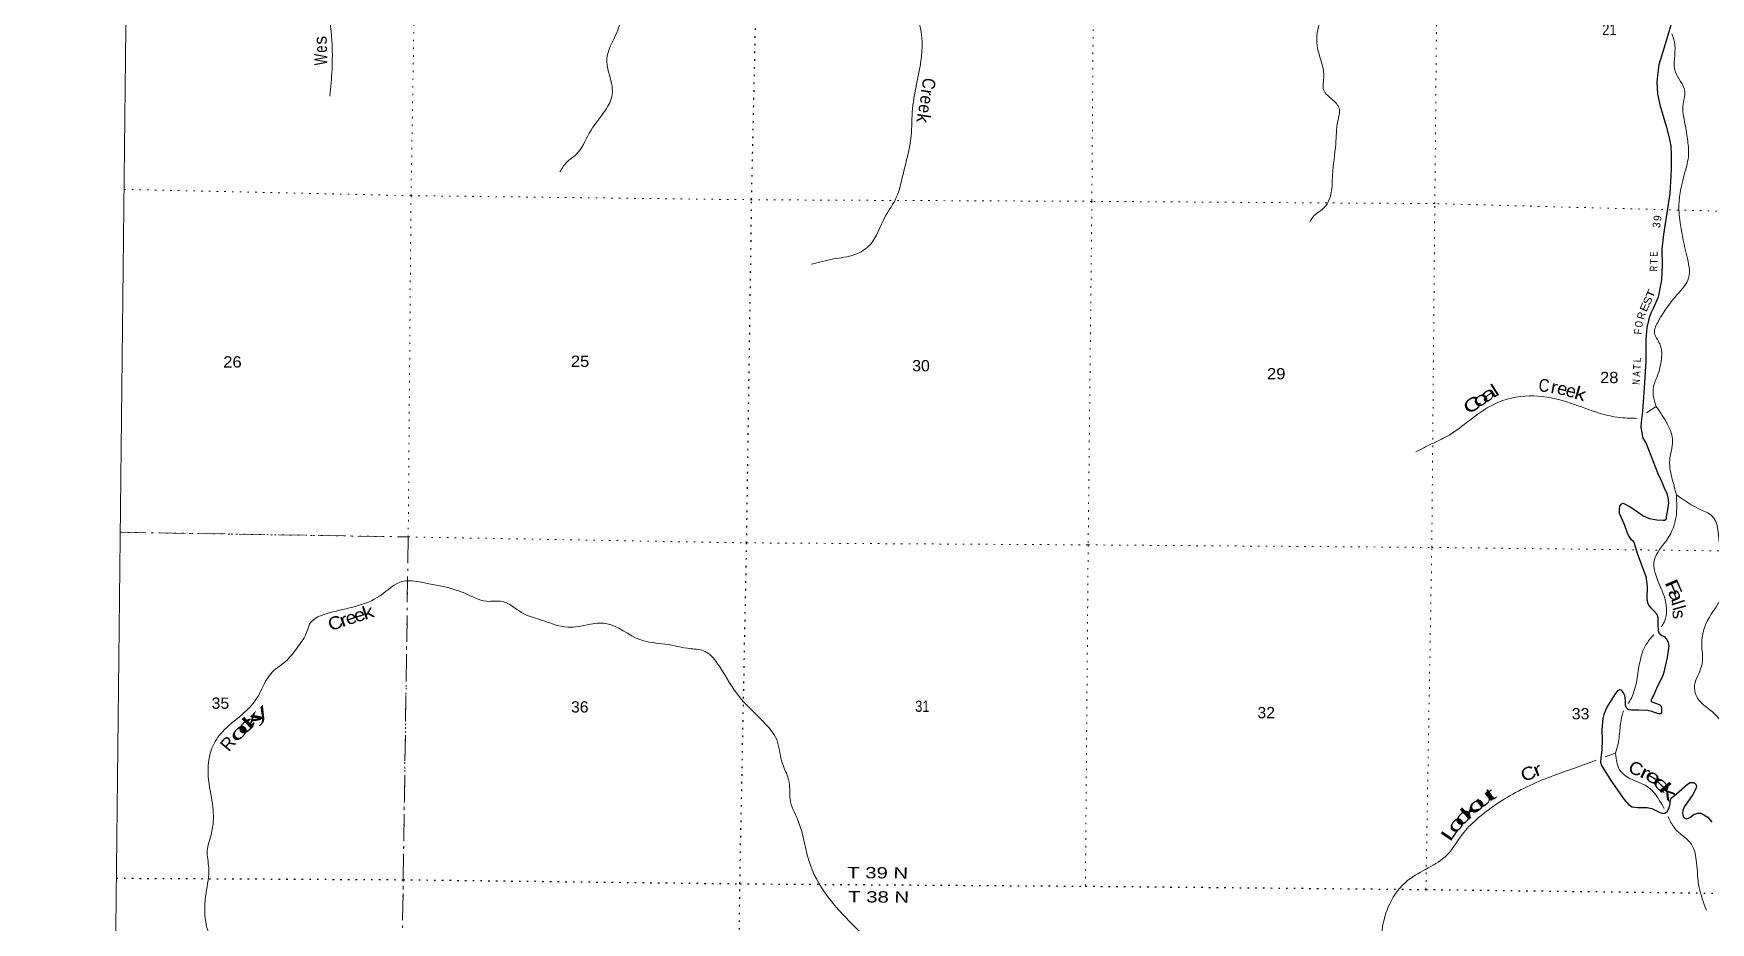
# Model space of a CAD drawing. Header units: feet. Extents: x -244583 to 4, y 367440 to 553773.
# Drawn here: x -244583 to -218510, y 485155 to 498973 of the extents above; entities that cross this region are included whole.
import ezdxf
from ezdxf.enums import TextEntityAlignment as Align

# ---------------------------------------------------------------- set-up
doc = ezdxf.new("R2010")
doc.units = ezdxf.units.FT
doc.header["$LTSCALE"] = 80
doc.linetypes.add('DOT_DASHED', pattern=[7.7, 5, -1.2, 0.3, -1.2])
doc.linetypes.add('DOTTED', pattern=[1.5, 0.3, -1.2])
for name, color, linetype, lineweight in [('29', 7, 'Continuous', 25), ('39', 7, 'Continuous', 13), ('4', 7, 'Continuous', 13), ('44', 7, 'DOT_DASHED', 13), ('6', 7, 'DOTTED', 25), ('7', 7, 'DOTTED', 13)]:
    doc.layers.add(name, color=color, linetype=linetype, lineweight=lineweight)
doc.layers.add('30', color=7, linetype='Continuous')
doc.layers.add('41', color=7, linetype='Continuous')

msp = doc.modelspace()

# ---------------------------------------------------------------- linework, layer by layer
at = {"layer": '29'}
for points in [[(-219066.74, 499315.54), (-219227.89, 498756.37), (-219312.26, 498489), (-219335.98, 498319.52), (-219344.17, 498216.5), (-219335.72, 498038.27), (-219296.84, 497865.48), (-219197.81, 497534.55), (-219155.04, 497372.47), (-219126.07, 497226.62), (-219118.93, 497082.81), (-219121.54, 496858.27), (-219143.38, 496486.42), (-219239.39, 495851.03), (-219264.4, 495618.86), (-219261.25, 495380.04), (-219269.85, 495146.06), (-219321.62, 494873.67), (-219398.67, 494696.95), (-219436.43, 494623.79), (-219457.41, 494568.66), (-219473.17, 494514.64), (-219499.46, 494405.43), (-219517.48, 494216.54), (-219517.48, 493881.08), (-219542.64, 493470.13)], [(-219542.64, 493470.13), (-219565.09, 493099.89), (-219588.72, 492934.46), (-219592.96, 492857.92), (-219584.57, 492790.82), (-219559.41, 492681.8), (-219510.7, 492601.01), (-219326.32, 492131.83), (-219260.83, 491987.68), (-219227.73, 491913.3), (-219188.79, 491821.1), (-219170.78, 491758.06), (-219161.78, 491679.27), (-219173.54, 491600.58), (-219198.69, 491459.46), (-219201.3, 491431.19), (-219209.05, 491413.64), (-219226.18, 491401.35), (-219246.38, 491401.77), (-219346.37, 491409.13), (-219460.12, 491428.44), (-219562.48, 491474.42), (-219761.54, 491614.73), (-219851.51, 491663.13), (-219873.7, 491665.61), (-219900.13, 491658.06), (-219923.03, 491626.16), (-219932.2, 491573.74), (-219929.28, 491519.05), (-219900.44, 491447.64), (-219848.26, 491331.23), (-219798.52, 491194.63), (-219771.84, 491150.24), (-219747.08, 491114.22), (-219724.57, 491091.71), (-219702.06, 491064.7), (-219648.98, 490898.16), (-219517.02, 490533.25), (-219492.7, 490380.35), (-219497.86, 490188.88), (-219487.03, 490125.93), (-219463.78, 490076.89), (-219438.18, 490043.99), (-219396.5, 490006.71), (-219346.37, 489948.12), (-219330.61, 489896.35), (-219330.32, 489784.8), (-219324.08, 489695.64), (-219310.77, 489654.9), (-219285.59, 489626.21), (-219229.31, 489599.2), (-219193.47, 489559.4), (-219171.99, 489522.54), (-219157.27, 489452.87), (-219183.19, 489273.89), (-219238.31, 489027.39), (-219258.57, 488966.61), (-219333.88, 488829.84), (-219397.55, 488683.44), (-219413.9, 488655.95), (-219433.45, 488609.32), (-219434.16, 488592.92), (-219422.9, 488583.91), (-219351.6, 488559.07), (-219295.39, 488539.7), (-219274.33, 488518.63), (-219270.38, 488478.48), (-219273.61, 488419.87), (-219287.83, 488399.32), (-219308.42, 488398.33), (-219366.63, 488415.08), (-219420.65, 488433.09), (-219489.33, 488448.6), (-219624.63, 488455.44), (-219735.82, 488455.71), (-219778.59, 488460.1), (-219796.15, 488471.12), (-219819.11, 488498.37), (-219829.25, 488532.5), (-219833.8, 488605.44), (-219843.87, 488685.22), (-219860.88, 488726.13), (-219894.4, 488767.29), (-219925.35, 488773.24), (-219954.02, 488755.62), (-219989.33, 488709.82)], [(-219989.38, 488707.79), (-220119.01, 488500.04), (-220167.82, 488387.73), (-220186.05, 488325.03), (-220199.02, 488149.62), (-220196.3, 487987.69), (-220197.33, 487840.01), (-220214.19, 487708.83), (-220219.81, 487647.43), (-220206.31, 487595.66), (-220059.59, 487363.69), (-219852.88, 487064.38), (-219786.35, 486987.78), (-219726.81, 486954.08), (-219645.78, 486942.39), (-219492.16, 486941.24), (-219420.66, 486927.07), (-219359.67, 486896.02), (-219299.23, 486864.01), (-219240.88, 486850.67), (-219206.8, 486857.29), (-219182.03, 486882.05), (-219154.61, 486938.33), (-219139.05, 487006.8), (-219131.86, 487061.28), (-219119, 487089.16), (-219039, 487152.44), (-218866.04, 487304.68), (-218825.04, 487332.16), (-218774.48, 487333.14), (-218742.61, 487310.22), (-218729.55, 487278.25), (-218738.14, 487233.24), (-218783.58, 487145.44), (-218878.16, 487011.54), (-218920.9, 486951.84), (-218937.21, 486893.37), (-218945.66, 486855.04), (-218935.05, 486802.28), (-218907.39, 486773.99), (-218883.26, 486764.79), (-218851.11, 486773.99), (-218830.22, 486787.97), (-218768.64, 486833.24), (-218707.55, 486854.24), (-218657.51, 486855.04), (-218611.02, 486829.99), (-218553.21, 486790.35), (-218490.93, 486715.46)]]:
    msp.add_lwpolyline(points, dxfattribs=at)
at = {"layer": '39'}
for p, q in [((-219352.65, 493175.27), (-219506.02, 493076.88)), ((-219988.54, 487787.57), (-220149.23, 487728.54))]:
    msp.add_line(p, q, dxfattribs=at)
for points in [[(-236451.37, 506799.59), (-236735.32, 506646.27), (-237264.19, 506416.15), (-237718.84, 506058.25), (-238056.75, 505582.47), (-238337.93, 505130.7), (-238490.8, 504872.5), (-238716.13, 504254.6), (-238843.36, 503858.74), (-239070.38, 503311.64), (-239206.32, 502782.31), (-239299.42, 502333.69), (-239480.62, 501638.71), (-239557.74, 501147.54), (-239817.41, 500537.89), (-240066.56, 500017.19), (-240190.49, 499892.37), (-240205.02, 499813.55), (-240126.73, 499689.79), (-240024.78, 499436.46), (-239944.54, 498865.66), (-239942.6, 498414.57), (-239974.87, 498000.05)], [(-232320.56, 506755.68), (-232673.93, 506382.3), (-233046.39, 505870.28), (-233468.23, 505176.44), (-233707.55, 504592.98), (-233991.54, 503973.33), (-234126.41, 503672.58), (-234091.26, 503405.4), (-234239.81, 503205.85), (-234305.92, 502906.79), (-234515.91, 502543.69), (-234610.87, 502127.44), (-234790.03, 501436.5), (-234921.16, 501073.02), (-235093.75, 500489.25), (-235242.59, 499796.14), (-235412.77, 499295.3), (-235515.33, 498986.3), (-235668.92, 498574.38), (-235641.55, 498373.99), (-235586.56, 498023.79), (-235692.86, 497779.54), (-235943.24, 497426.74), (-236147.02, 497091.92), (-236287.08, 496979.31), (-236399.04, 496822.06)], [(-231156.81, 506743.54), (-231148.89, 506443.86), (-231213.32, 506071.97), (-231254.64, 505884.05), (-231171.15, 505576.19), (-231045.49, 505203.41), (-231036.47, 504970.75), (-230987.18, 504699.46), (-231067.06, 504481.38), (-231055.48, 504364), (-230868.88, 504049.59), (-230785.39, 503741.73), (-230803.16, 503401.99), (-230977.21, 502937.57), (-231100.07, 502612.49), (-231105.97, 502214.03), (-231032.95, 501829.35), (-230973.3, 501612.63), (-230985.13, 501244.54), (-231035.18, 500486.24), (-231049.69, 499978.59), (-230976.24, 499684.94), (-230838.75, 499247.37), (-230767.81, 498850.57), (-230843.46, 498240.05), (-230916.28, 497803.47), (-230938.9, 497383.17), (-231064.63, 496782.67), (-231169.44, 496423.11), (-231346.8, 496118.51), (-231577.31, 495690.77), (-231814.63, 495536.14), (-232144.56, 495468.92), (-232488.73, 495385.59)], [(-220290.84, 504393.91), (-220608.5, 504411.68), (-220808.95, 504360.04), (-221056.68, 504140.72), (-221181.13, 503906.67), (-221300.5, 503460.2), (-221504.39, 503105.16), (-221773.85, 502995.18), (-221987.27, 502763.57), (-222170.8, 502434.72), (-222376.99, 502019.01), (-222619.17, 501690.44), (-222914.69, 501198.28), (-223119.73, 501027.31), (-223528.61, 500944.29), (-223725.36, 500817.78), (-223849.69, 500608), (-223952.25, 500299), (-224229.11, 499903.85), (-224429.07, 499522.49), (-224580.35, 499173.26), (-224626.63, 498789.15), (-224533.28, 498426.63), (-224521.66, 498317.35), (-224522.71, 498092.83), (-224385.89, 497944.52), (-224285.39, 497814.58), (-224304.55, 497608.35), (-224336.52, 497258.56), (-224387.33, 496771.31), (-224406.8, 496500.35), (-224541.47, 496242.07), (-224669.32, 496145.58), (-224738.56, 496042.75)], [(-219110.62, 498970.04), (-219063.51, 498793.18), (-219055.35, 498374.43), (-218909.11, 498078.41), (-218940.53, 497845.94), (-218913.35, 497605.1), (-218868.1, 497335.85), (-218851.07, 497084.95), (-218906.92, 496818.21), (-219000.31, 496304.86), (-218977.48, 495999.31), (-218878.62, 495517.43), (-218849.88, 495175.44), (-219031.09, 494911.31), (-219318.12, 494506.09), (-219379.65, 494322.31), (-219299.56, 494150), (-219276.57, 493876.81), (-219326.04, 493676.79), (-219395.7, 493482.93), (-219400.37, 493349.45), (-219352.65, 493175.27)], [(-219649.71, 492991.55), (-219956.05, 493008.21), (-220854.67, 493279.46), (-221394.32, 493338.66), (-221930.95, 493181.39), (-222302.21, 492924.23), (-222604.51, 492713.27), (-222847.74, 492593.06), (-223088.96, 492468.78)], [(-219352.65, 493175.27), (-219176.02, 492893.26), (-219098.34, 492638.03), (-219144.2, 492344.94), (-219087.25, 491982.59), (-219039.56, 491802.34)], [(-219039.56, 491802.34), (-219045.19, 491462.54), (-219176.22, 491119.29), (-219386.13, 490772.36), (-219356.85, 490545.67), (-219213.02, 490168.76), (-219230.8, 489824.97), (-219274.06, 489751.08)], [(-219039.56, 491802.34), (-218658.46, 491567.92), (-218499.08, 491486.25), (-218357.93, 490967.75), (-218302.88, 490631.71), (-218346.08, 490474.14), (-218345.18, 490235.45), (-218500.22, 489944.9), (-218645.93, 489488.44), (-218636.57, 489328.6), (-218651.63, 489134.48), (-218756.11, 488845.72), (-218732.61, 488681.76), (-218481.02, 488427.72), (-218304.09, 488208.43), (-218266.73, 487981.7), (-218326.76, 487684.64), (-218145.97, 487426.89), (-217920.64, 487179.04), (-217754.06, 486909.22), (-217492.76, 486570.18), (-217221.79, 486136.03), (-216889.27, 485889.7), (-216673.42, 485589.37)], [(-227839, 483413.02), (-228065.76, 483353.41), (-228304.2, 483392.97), (-228703.94, 483534.43), (-229033.32, 483584.54), (-229338.41, 483642.62), (-230053.96, 483708.71), (-230306.23, 483817.11), (-230474.31, 483767.33), (-230853.5, 483977.47), (-231109.03, 484253.78), (-231531.13, 484801.93), (-231722.33, 484997.02), (-232211.26, 485525.25), (-232500.1, 486030.29), (-232698.98, 486745.27), (-232820.82, 487069.49), (-232833.74, 487332.52), (-232867.59, 487445.95), (-232951.49, 487666.83), (-233028.82, 487996.91), (-233237.82, 488277.04), (-233640.27, 488701.71), (-233957.5, 489190.7), (-234140.69, 489367.55), (-234362.93, 489411.08), (-234767.05, 489481.76), (-235142.88, 489546.25), (-235689.69, 489803.7), (-235954.69, 489784.73), (-236272.36, 489745.78), (-236702.55, 489861.09), (-236997.27, 489973.73), (-237295.76, 490145.06), (-237540.43, 490148.24), (-237879.58, 490273.23), (-238552.18, 490442.28), (-238835.21, 490459.8), (-239196.23, 490232.94), (-239986.13, 489967.64), (-240290.29, 489791.08), (-240337.39, 489663.87), (-240461.72, 489456.11), (-240671.17, 489206.27), (-240863.99, 489055.48), (-241124.87, 488619.79), (-241555.51, 488207.16), (-241760.87, 487967.42), (-241870.07, 487535.06), (-241817.52, 487095.87), (-241788.95, 486719.5), (-241830.47, 486489.1), (-241882.01, 486276.95), (-241859.03, 486001.74), (-241901.29, 485613.57), (-241905.42, 485162.51), (-241820.03, 484828.34), (-241809.05, 484581.51), (-242004.97, 484198.11), (-242156.35, 483828.66), (-242175.09, 483278.55), (-242176.6, 482956.94), (-242159.63, 482724.57)], [(-219392.05, 489628.3), (-219513.55, 489470.29), (-219607.81, 489203.73), (-219739.85, 488644.05), (-219792.07, 488551.2)], [(-219862.14, 488442.53), (-219870.33, 488418.11), (-219915.93, 488179.64), (-219945.4, 487933), (-219988.54, 487787.57)], [(-220286.8, 487678), (-220624.61, 487553.91), (-220999.34, 487420.16), (-221710.75, 487075.6), (-222114.53, 486784.21), (-222346.15, 486552.69), (-222604.59, 486205.99), (-223213.1, 485810.38), (-223497.92, 485445.61), (-223617.11, 485037.57), (-223653.67, 484570.48), (-223628.55, 484321.56), (-223573.13, 484064.4)], [(-219988.4, 487788.05), (-219902.93, 487499.93), (-219473.35, 487253.14), (-219306.42, 487058.16), (-219228.5, 486924.43)], [(-219168.09, 486801.35), (-219071.84, 486626.2), (-218806.12, 486368.05), (-218726.55, 486084.48), (-218685.88, 485699.96), (-218574.29, 485347.47)]]:
    msp.add_spline(points, degree=3, dxfattribs=at)
at = {"layer": '4'}
msp.add_lwpolyline([(-242556.67, 552939.06), (-212238.1, 552626.27), (-181919.12, 552355.18), (-151599.78, 552125.8), (-121280.17, 551938.12), (-90960.33, 551792.15), (-60640.31, 551687.89), (-30320.19, 551625.32), (0, 551604.47), (0, 367439.54), (-30573.52, 367460.57), (-61146.96, 367523.64), (-91720.3, 367628.79), (-122293.46, 367775.97), (-152866.39, 367965.22), (-183439.04, 368196.52), (-214011.33, 368469.88), (-244583.22, 368785.28)], close=True, dxfattribs=at)
msp.add_lwpolyline([(-242556.67, 552939.06), (-212238.1, 552626.27), (-181919.12, 552355.18), (-151599.78, 552125.8), (-121280.17, 551938.12), (-90960.33, 551792.15), (-60640.31, 551687.89), (-30320.19, 551625.32), (0, 551604.47), (0, 367439.54), (-30573.52, 367460.57), (-61146.96, 367523.64), (-91720.3, 367628.79), (-122293.46, 367775.97), (-152866.39, 367965.22), (-183439.04, 368196.52), (-214011.33, 368469.88), (-244583.22, 368785.28)], close=True, dxfattribs=at)
at = {"layer": '44'}
msp.add_lwpolyline([(-243235.87, 491220.15), (-238757.39, 491147.97), (-239063.31, 470240.19), (-233680.8, 470184.39), (-233701.04, 460716.87)], dxfattribs=at)
at = {"layer": '6'}
for points in [[(-233701.04, 460716.87), (-233692.19, 464854.6), (-233680.8, 470184.39), (-233681.63, 475527.54), (-233642.63, 480843.22), (-233601.46, 485756.36), (-233495.81, 491055.54), (-233418.3, 496389.24), (-233299.76, 501784.45), (-233284.04, 506765.86)], [(-243295.05, 485842.76), (-238834.99, 485819.6), (-233601.46, 485756.36), (-228228.62, 485718.81), (-222934.71, 485667.47), (-217562, 485599.58), (-212884.02, 485545.29)]]:
    msp.add_lwpolyline(points, dxfattribs=at)
at = {"layer": '7'}
for points in [[(-227968.03, 506710.35), (-228089.31, 501677.88), (-228128.31, 496364.22), (-228185.62, 491024.35), (-228228.62, 485718.81)], [(-222934.71, 485667.47), (-222843.12, 490984.92), (-222795.9, 496328.88), (-222746.92, 501616.2), (-222660.72, 506656.21)], [(-239115.92, 463075.64), (-239102.37, 464885.04), (-239063.31, 470240.19), (-238982.88, 475573.64), (-238908.36, 480870.37), (-238836.13, 485820.75), (-238757.39, 491147.97), (-238714.18, 496452.73), (-238629.47, 501450.91)], [(-212781.86, 496154.42), (-217449.82, 496188.3), (-222795.9, 496328.88), (-228128.31, 496364.22), (-233418.3, 496389.24), (-238714.18, 496452.73), (-243177.21, 496550.34)], [(-243235.87, 491220.15), (-238757.39, 491147.97), (-233495.81, 491055.54), (-228185.62, 491024.35), (-222843.12, 490984.92), (-217525, 490921.34), (-212832.81, 490863)]]:
    msp.add_lwpolyline(points, dxfattribs=at)

# ---------------------------------------------------------------- texts
at = {"layer": '30'}
for s, rotation, width, p in [('3', 81.407, 0.95, (-219289.77, 495986.13)), ('E', 89.696, 0.7, (-219332.73, 495543.87)), ('T', 90.756, 0.85, (-219331.33, 495430.56)), ('R', 87.895, 0.7, (-219333.65, 495316.1)), ('S', 66.443, 1.2, (-219431.24, 494797.41)), ('T', 66.443, 1.35, (-219384.97, 494903.5)), ('R', 73.736, 0.95, (-219528.19, 494571.4)), ('E', 66.277, 1.2, (-219480.73, 494694.82)), ('F', 84.551, 0.85, (-219576.72, 494332.65)), ('O', 80.87, 0.8, (-219564.4, 494445.45)), ('T', 86.496, 0.9, (-219593.46, 493785.59)), ('L', 87.709, 0.8, (-219588.2, 493897.56)), ('N', 86.496, 0.7, (-219607.66, 493553.59)), ('A', 86.496, 0.8, (-219599.26, 493679.05))]:
    msp.add_text(s, height=120, rotation=rotation, dxfattribs=dict(at, width=width)).set_placement(p, align=Align.CENTER)
msp.add_text('9', height=120, rotation=81.407, dxfattribs=at).set_placement((-219273.6, 496093.11), align=Align.CENTER)
at = {"layer": '41'}
for s, rotation, p in [('s', 93.791, (-240025.23, 498873.46)), ('r', 261.65, (-230786.86, 498072.72)), ('l', 288.112, (-219111.39, 490094.2)), ('l', 285.993, (-219095.18, 490018.67)), ('R', 49.957, (-241484.15, 487872.17))]:
    msp.add_text(s, height=200, rotation=rotation, dxfattribs=at).set_placement(p, align=Align.CENTER)
for s, rotation, width, p in [('e', 91.919, 0.75, (-240020.16, 498733.54)), ('W', 89.914, 0.7, (-240017.09, 498567.83)), ('C', 261.025, 0.9, (-230762.08, 498208.62)), ('e', 261.65, 0.9, (-230795.06, 497954.21)), ('e', 261.411, 0.9, (-230818.92, 497817.14)), ('k', 261.411, 1.05, (-230846.14, 497671.74)), ('C', 354.306, 0.85, (-221107.3, 493403.88)), ('C', 34.829, 1.45, (-222155.4, 493123.84)), ('o', 34.589, 1.6, (-222033.09, 493208.12)), ('a', 31.99, 1.65, (-221918.4, 493283.55)), ('l', 32.491, 1.3, (-221808.24, 493347.35)), ('r', 348.856, 1.1, (-220956.92, 493380.26)), ('e', 345.848, 1.05, (-220834.84, 493357.47)), ('e', 345.848, 1.05, (-220699.69, 493322.83)), ('k', 342.833, 1.3, (-220560.99, 493279.33)), ('F', 293.311, 1.6, (-219176.36, 490322.48)), ('a', 291.715, 1.35, (-219138.45, 490205.35)), ('C', 23.129, 1.15, (-239854.3, 489719.47)), ('r', 20.365, 1.35, (-239729.95, 489764.07)), ('e', 17.923, 1.15, (-239618.25, 489799.4)), ('e', 17.152, 1.15, (-239487.74, 489841.64)), ('k', 17.152, 1.3, (-239353.74, 489883.87)), ('s', 276.979, 1.05, (-219097.21, 489934.85)), ('k', 43.882, 2.25, (-241120.97, 488239.59)), ('y', 42.742, 2.1, (-241015.73, 488330.96)), ('o', 46.317, 2, (-241323.58, 488046.58)), ('c', 43.882, 2.25, (-241221.42, 488145.28)), ('C', 24.578, 1.2, (-221302.11, 487380.32)), ('r', 21.762, 1.4, (-221165.33, 487440.03)), ('C', 339.39, 1.1, (-219703.53, 487454.32)), ('r', 335.026, 1.5, (-219565.59, 487396.28)), ('e', 329.161, 1.5, (-219450.25, 487337.15)), ('e', 316.986, 1.95, (-219328.12, 487228.01)), ('k', 310.902, 2.1, (-219240.93, 487127.54)), ('o', 39.16, 1.8, (-222098.73, 486902.71)), ('u', 39.16, 1.95, (-221975.53, 487000.59)), ('t', 35.318, 1.6, (-221873.51, 487068.41)), ('o', 46.692, 1.95, (-222294.7, 486728.92)), ('k', 43.291, 2.2, (-222185.08, 486827.66)), ('L', 55.716, 1.7, (-222489.29, 486499.77)), ('o', 51.224, 1.75, (-222393.69, 486621.26))]:
    msp.add_text(s, height=200, rotation=rotation, dxfattribs=dict(at, width=width)).set_placement(p, align=Align.CENTER)
at = {"layer": '6', "width": 1.35}
for s, p in [('T 39 N', (-231933.12, 485843.85)), ('T 38 N', (-231917.66, 485468.35))]:
    msp.add_text(s, height=175, rotation=359.6, dxfattribs=at).set_placement(p)
at = {"layer": '7'}
for s, width, p in [('21', 0.85, (-220191.91, 498949.18)), ('26', 1.1, (-241633.42, 493781.41)), ('25', 1.1, (-236229.25, 493791.1)), ('30', 1.05, (-230921.38, 493722.01)), ('29', 1.1, (-225405.27, 493597.44)), ('28', 1.1, (-220227.45, 493538.6)), ('35', 1.05, (-241814.37, 488476.84)), ('36', 1.05, (-236227.07, 488418.21)), ('31', 0.85, (-230874.8, 488428.7)), ('32', 1.05, (-225553.99, 488329.84)), ('33', 1.05, (-220665.91, 488312.8))]:
    msp.add_text(s, height=175, dxfattribs=dict(at, width=width)).set_placement(p)

doc.saveas('drawing.dxf')
